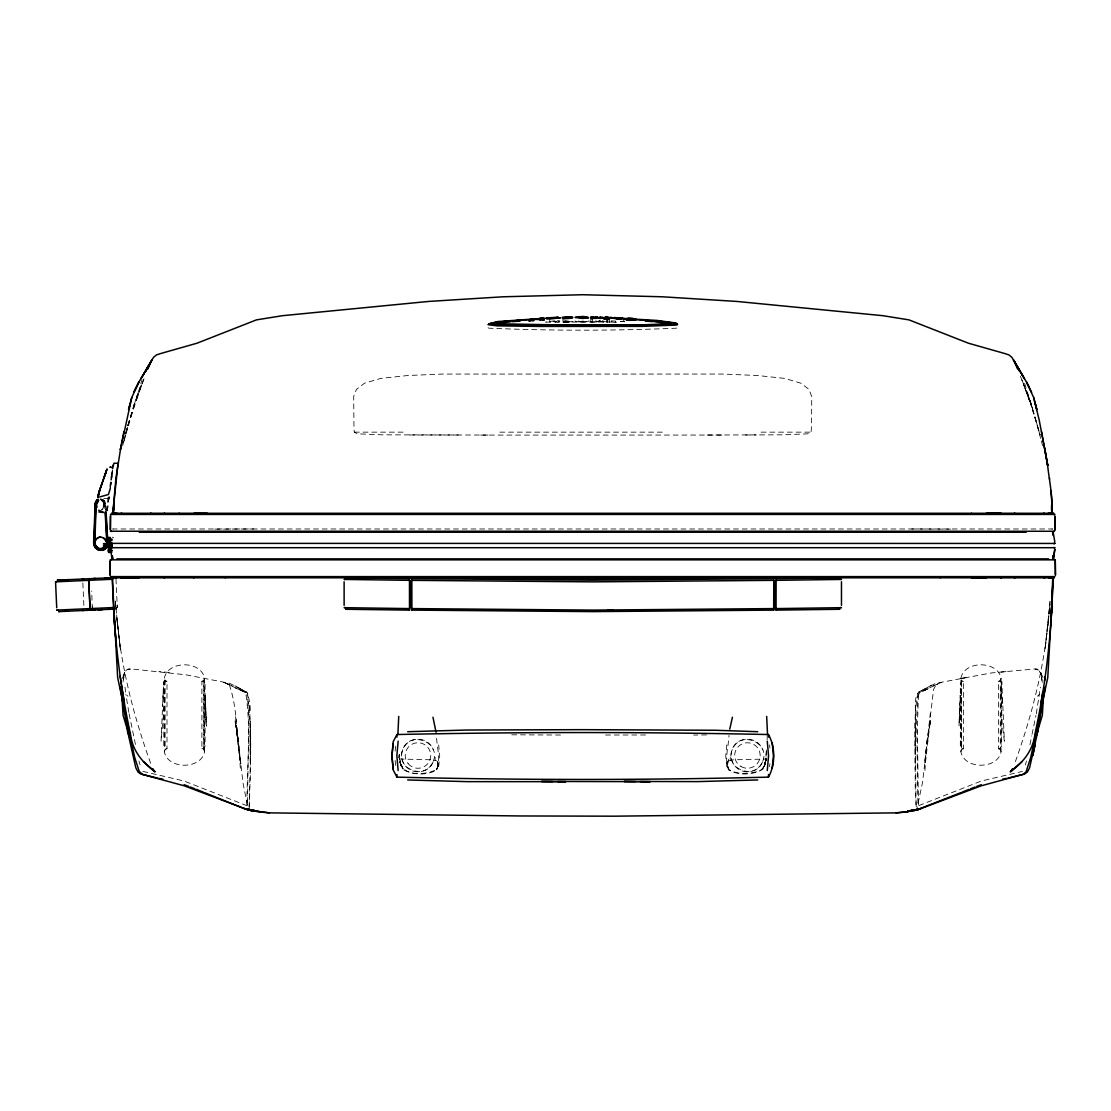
<?xml version="1.0" encoding="UTF-8"?>
<svg xmlns="http://www.w3.org/2000/svg" width="1111" height="1111" viewBox="0 0 1111 1111"><rect width="100%" height="100%" fill="white"/><g stroke="black" fill="none" stroke-linecap="round" stroke-linejoin="round"><path stroke-width="0.75" stroke-dasharray="5 3.75" d="M249.197 806.753L250.308 775.784L249.781 702.93L247.656 693.07L239.115 688.167L246.836 692.014M590.858 318.649L590.816 321.912L592.51 321.801L592.51 320.399M595.954 320.468L595.94 321.732L600.051 320.676M915.158 749.314L915.297 731.08C916.589 718.386 913.395 704.207 919.741 692.528L929.726 688.028L919.741 692.528M915.297 729.76L916.075 805.947M602.301 320.732L606.37 322.037L606.384 320.773M592.51 321.801L592.552 318.676M590.816 321.912L596.274 321.996L596.329 318.885M767.132 739.648L767.229 735.246M603.828 322.204L600.065 321.023L600.148 317.552M959.765 707.679L960.21 695.194L959.001 726.136L959.765 708.304L959.265 720.136M163.178 692.5L161.053 741.218L164.497 702.763L163.609 681.668L162.595 706.36M246.989 804.85C246.725 767.632 251.433 729.038 245.67 692.528L235.685 688.028L245.67 692.528M606.37 322.037L606.495 318.926M607.731 319.093L607.606 322.218L607.634 320.815L609.314 320.885M924.963 770.465L926.755 741.495L929.713 725.552L928.504 731.08M399.835 760.077L400.974 765.396L403.029 768.84L399.96 761.993C403.126 776.839 425.86 775.103 436.345 769.59L437.859 766.604L437.47 760.424L438.053 764.118L436.651 759.146M609.3 322.412L609.425 319.163M915.533 705.457L915.089 721.178C917.38 711.734 910.687 694.042 923.074 689.917M249.183 808.808C249.378 770.937 253.725 731.968 246.934 694.667M925.435 762.757L930.365 719.817L929.268 728.08L930.504 719.928L929.449 726.733M623.424 318.51L623.215 321.635L624.299 321.704L624.507 318.593M766.576 751.314L764.951 765.298L762.84 769.215C753.022 775.256 738.634 775.645 728.594 769.951C724.219 759.105 728.622 746.731 728.983 735.371M92.38 606.162L92.269 607.578L91.685 590.983M1048.812 616.036L1044.993 649.866L1050.02 601.412L1048.937 614.411M766.437 749.953C765.34 757.313 767.034 767.729 758.646 771.242C749.147 773.575 737.718 775.061 729.066 769.59L727.358 764.465L728.76 759.146M1048.437 620.841L1047.77 625.132C1043.048 672.933 1030.536 719.609 1014.274 764.701M1049.034 614.202L1049.951 604.245M1047.923 625.757L1048.867 615.466M1049.02 613.758L1049.978 603.467M438.678 766.729L439.706 755.827L438.678 744.925M726.775 744.925L725.747 755.827L726.775 766.729M707.096 435.026L783.227 434.832L808.058 433.818L811.113 432.151L811.599 424.471L811.724 396.544L809.016 389.405L800.864 383.184L784.588 378.393L757.438 375.504L723.15 374.06L442.275 374.06L407.973 375.504L380.823 378.393L364.547 383.184L356.395 389.405L353.687 396.544L353.992 429.179L354.312 432.151L357.353 433.818L382.198 434.832L490.02 435.054M921.741 691.667L936.087 684.709L933.559 689.473L922.519 782.491L917.089 807.933M926.199 749.05L924.63 763.757L930.351 713.137M109.1 496.673L108.559 500.964M1045.298 647.574L1047.77 625.132M107.364 510.546L109.114 496.52M107.725 507.644L107.517 509.407M107.85 506.644L107.336 510.879M123.363 679.265L124.682 672.405L126.237 670.239L127.737 669.266L134.556 669.266L185.995 674.821L229.685 683.334L241.073 689.223M395.127 751.147L395.863 744.912M769.548 766.743L769.923 763.632M1036.285 713.859L1040.396 687.14M123.015 682.015L124.682 672.405L122.418 677.404M927.643 740.898L928.907 730.26M109.892 490.298L110.406 486.16L109.739 491.534M111.878 474.355L112.392 470.189M111.572 476.786L112.461 469.731M106.364 511.06L108.1 497.172M109.933 489.979L110.42 486.035M111.878 474.314L112.405 470.175M108.42 502.103L108.67 500.131M108.864 498.603L102.059 498.395M107.559 508.977L107.642 508.324M109.031 497.27L108.711 499.756M108.92 498.131L109.045 497.145M765.646 760.924L766.048 757.91L764.437 765.993L762.382 768.84L764.437 765.396L765.59 760.077L765.451 760.757M918.478 694.667L917.339 727.149L918.422 804.85M765.646 761.563L766.048 759.035L764.437 765.91L765.118 763.563M433.346 761.104C441.095 741.648 409.195 730.038 402.626 749.911C394.877 769.367 426.777 780.977 433.346 761.104A16.346 16.346 0 0 1 408.223 768.618A16.346 16.346 0 0 1 408.223 742.398A16.346 16.346 0 0 1 433.346 749.911M762.785 761.104C770.534 741.648 738.634 730.038 732.066 749.911C724.33 769.367 756.216 780.977 762.785 761.104A16.346 16.346 0 0 1 737.676 768.618A16.346 16.346 0 0 1 737.676 742.398A16.346 16.346 0 0 1 762.785 749.911M164.359 678.196C167.705 660.351 201.188 660.351 204.521 678.196L204.521 751.828C201.188 769.673 167.705 769.673 164.359 751.828L164.359 678.196L165.122 680.376L165.122 749.647L164.359 751.828M960.89 678.196C964.237 660.351 997.706 660.351 1001.053 678.196L1001.053 751.828C997.706 769.673 964.237 769.659 960.89 751.828L960.89 678.196L961.654 680.376L961.654 749.647L960.89 751.828M1029.925 744.689L1031.73 735.913M1032.05 734.329L1035.966 715.428M917.755 693.07L916.603 720.525L918.005 805.906L981.291 781.033L1022.509 771.381M127.529 427.082L123.668 442.553M398.585 757.758L399.21 755.105M765.451 761.438L764.437 765.701L762.382 768.84M764.437 765.562L765.118 762.813M122.627 445.705L123.807 440.998M124.21 439.442L125.39 434.734M125.779 433.165L126.96 428.471M125.668 433.498L126.932 428.554M123.502 442.484L141.986 379.726M765.118 763.229L764.437 765.396M103.851 507.241L103.406 502.2L100.365 500.464M127.959 425.582L135.181 400.627M1025.328 764.937L1026.481 760.966M127.862 425.305L138.153 392.35L132.876 408.765L145.013 376.185M727.941 762.285L727.358 764.118L727.941 760.424L727.552 766.604L729.066 769.59L727.552 766.437M127.793 425.569L143.444 379.795M204.521 751.828L203.757 749.647L203.757 680.376L204.521 678.196M1001.053 751.828L1000.275 749.647L1000.275 680.376L1001.053 678.196M764.437 765.993L765.451 763.188M437.859 766.437L436.345 769.59L437.859 767.048L437.47 762.285M122.21 678.446L126.196 670.988M578.775 320.843L578.873 321.315A7.11 0.875 0.1 0 0 579.414 321.523L585.33 320.829M201.896 748.731L203.896 748.189L205.077 746.217L205.077 683.807L203.896 681.821L201.896 681.293L201.896 748.731L203.757 749.647M963.515 681.293L961.515 681.821L960.335 683.807L960.335 746.217L961.515 748.189L963.515 748.731L963.515 681.293L961.654 680.376M766.048 760.896L766.84 759.618M102.823 508.866L104.101 504.061M115.113 609.05L117.28 607.342L116.002 579.095M575.067 320.843L575.262 321.385A6.027 0.75 -0.6 0 0 576.331 321.621A5.972 0.722 -0.3 0 0 578.692 321.829L580.261 321.871M1037.507 696.18L1039.549 694.347M102.115 509.435L102.892 508.866M1042.993 677.404L1039.16 670.239L1034.549 668.975L991.109 672.988L935.726 683.334L918.589 692.014M931.837 685.029L921.019 690.986M924.352 689.223L926.296 688.167M728.76 760.924L732.927 759.827L766.215 759.021M1000.275 749.647L998.414 748.731L998.414 681.293L1000.275 680.376M201.896 681.293L203.757 680.376M165.122 749.647L166.997 748.731L166.997 681.293L165.122 680.376M961.654 749.647L963.515 748.731M562.374 320.801L570.318 321.648L568.04 321.926A6.61 0.708 -1.4 0 1 566.846 321.926M101.309 509.796L102.184 509.435M933.282 685.876L941.475 682.335L935.754 684.862M1051.839 529.044L1052.645 528.989L112.711 528.989L113.489 529.03M166.997 681.293L164.983 681.821L163.803 683.807L163.803 746.217L164.983 748.189L166.997 748.731M998.414 748.731L1000.428 748.189L1001.594 746.217L1001.594 683.807L1000.428 681.821L998.414 681.293M596.274 321.996L600.065 321.023M620.827 321.829L621.938 321.551L620.369 321.454M555.375 322.218L556.444 321.565A14.207 1.805 -3.4 0 0 556.417 321.287L549.792 321.787L549.612 318.76M557.778 322.218L559.888 321.121A5.999 0.764 -2.3 0 0 558.833 320.912M586.719 321.732L589.191 321.051A8.402 1.055 0.5 0 0 589.038 320.829M1001.08 672.058L1006.594 671.544M127.737 669.266L130.223 669.058L128.362 669.211M706.568 734.913L693.597 735.051M115.78 607.411L117.28 607.342L117.127 605.009M568.638 322.037L572.943 321.44L564.943 320.829M545.765 322.121L616.299 322.023M554.889 320.787L546.126 321.871A9.943 1.25 -3.6 0 0 546.015 322.204M583.844 321.871L584.65 321.843A6.61 0.778 0.1 0 0 586.636 321.718M214.77 529.114L253.725 528.975M566.832 321.94L562.958 321.732L563.735 322.093M564.832 322.093L567.304 322.079A11.138 0.986 -1.4 0 0 568.568 321.94M458.315 435.026L409.209 434.984M645.533 734.982L604.912 735.024M560.5 735.024L508.991 734.788M354.312 432.151L404.335 432.151M499.825 432.151L665.586 432.151M761.077 432.151L811.113 432.151M745.537 434.984L756.202 434.984M480.646 435.081L722.178 435.054M112.211 537.21L113.641 537.543M911.687 528.975L950.641 529.114M399.21 759.021L432.498 759.827L436.651 760.924M620.369 321.315L624.299 321.704M169.205 672.447L158.831 671.544M1037.049 669.211L1035.188 669.058L1037.674 669.266M100.351 498.811L104.323 500.561L105.628 503.589M142.902 771.381L184.12 781.033L247.42 805.906L248.822 720.525L247.656 693.07M102.281 499.908L101.351 499.603A4.541 4.541 0 0 0 100.365 499.519A4.555 4.555 0 0 1 102.212 499.894L104.948 503.644M616.105 322.745C599.204 319.357 620.355 321.579 614.786 321.148L615.869 321.537M232.143 685.876L223.936 682.335L243.67 691.667M223.936 682.335L229.671 684.862M242.337 689.917L244.392 690.986M239.198 688.167L233.574 685.029M102.004 500.922L103.795 503.075M103.559 501.242L101.282 499.922L103.559 501.242L102.837 500.644M125.001 687.14L125.862 694.347L127.904 696.18M103.031 500.381L103.74 501.019M549.931 322.162L549.848 322.079A18.651 2.361 -4 0 1 549.876 321.773M104.017 500.769L105.239 503.616L105.726 510.407M103.49 501.242L104.434 502.769L104.087 501.95M400.974 765.396L399.96 761.438L403.029 768.84M1039.216 670.988L1043.201 678.446M229.324 684.709C237.907 709.665 236.351 737.662 240.795 763.757L235.199 713.123M104.295 501.783L105.351 510.435M104.017 501.95L104.615 503.672L104.378 502.769M1021.967 379.795L1032.536 408.765L1024.536 382.962M1020.398 376.185L1030.369 402.807L1040.174 435.151M150.624 763.299C134.639 718.636 122.307 672.433 117.641 625.132L116.683 617.522M1030.244 400.627L1040.035 434.734M1032.536 408.765L1027.258 392.35L1035.771 420M400.974 765.993L399.96 761.993M399.96 762.438L402.571 769.215C412.389 775.256 426.777 775.645 436.817 769.951C440.956 759.049 436.72 746.731 436.429 735.371M138.931 760.966L140.083 764.937M1034.883 416.639L1040.868 439.262M1036.271 421.555L1040.174 436.04M1041.313 440.914L1042.618 445.844M247.42 805.253L242.906 782.491L239.212 749.05M236.907 731.08L235.713 725.552L238.657 741.495L240.462 770.465M400.974 765.562L399.377 754.563M129.126 713.859L135.5 744.689M128.848 712.387L125.862 694.347M235.976 726.733L234.907 719.928L236.143 728.08L235.046 719.817L239.865 761.007M916.214 806.753L915.214 787.546L915.061 721.303L915.2 769.854M236.504 730.26L237.768 740.898M769.548 744.912L769.923 748.036M395.127 760.507L395.863 766.743M116.669 614.966L120.432 649.866L116.613 616.036M117.641 625.132L120.113 647.574M116.516 613.272L115.391 601.412L116.072 609.536M115.28 601.745L116.072 610.328M116.697 617.188L117.488 625.757M115.169 600.926L115.919 609.217M399.071 754.591L399.432 759.493M1042.285 682.446L1040.729 672.405L1042.146 677.057L1041.562 675.071L1042.146 682.473M106.045 510.38L105.364 502.464L103.462 499.811L101.351 499.228A4.916 4.916 0 0 0 100.351 499.145L104.087 500.769A4.791 4.791 0 0 1 105.323 503.616M104.545 503.672L105.031 510.463M249.878 705.457L250.156 711.346M82.853 582.942L83.922 606.523M1002.469 698.68L1002.816 706.36M205.646 708.304L206.424 726.136L205.216 695.194L206.16 720.136L205.896 714.026M250.253 749.314L250.114 729.76M250.35 721.303L250.35 762.424M961.515 681.821L961.515 748.189M730.26 757.327L730.26 760.174M435.151 757.327L435.151 760.174M203.896 681.821L203.896 748.189M488.09 327.801A11.568 1.458 -2.5 0 0 489.326 328.203C551.445 330.828 613.966 330.828 676.085 328.203A11.568 1.458 2.5 0 0 677.335 327.801M583.914 321.912A10.707 1.25 -0.1 0 1 580.178 321.926M564.221 322.579A37.913 6.347 -2.3 0 1 563.027 322.579M557.222 320.773A6.041 0.819 -2.7 0 1 558.944 320.898M1000.969 693.056L1002.205 723.941L1004.358 741.218L1001.816 681.668L1000.969 693.056M140.861 386.128L136.097 400.307L142.139 383.545L140.861 386.128M965.876 677.516L959.154 678.96L965.931 677.516M102.129 500.2L101.282 499.922L102.906 500.644L102.143 500.2A4.194 4.194 0 0 0 100.365 499.839A4.208 4.194 0 0 1 102.073 500.2M1024.55 386.128L1023.273 383.545L1029.328 400.307L1024.55 386.128M408.195 763.715A12.763 12.763 0 0 0 429.971 759.868A12.763 12.763 0 0 0 415.736 742.94A12.763 12.763 0 0 0 408.195 763.715M741.051 766.548A12.749 12.749 0 0 0 760.174 755.508A12.749 12.749 0 0 0 741.051 744.467A12.749 12.749 0 0 0 741.051 766.548"/><path stroke-width="1.5" d="M108.489 542.793L108.503 541.335M108.822 541.182L108.822 542.973M109.933 542.668L109.933 541.182M108.503 539.154L108.503 550.667M110.461 516.032L110.378 529.933L110.503 516.032M592.552 318.676L592.885 316.774L590.871 317.246M596.01 318.607L595.704 316.829L597.412 316.857L590.871 317.121M108.517 550.778L108.503 551.889M108.836 537.641L108.531 540.113L108.517 537.543M109.947 537.641L109.947 538.946M108.503 537.932L108.517 539.043M108.517 552.278L108.531 549.709L108.836 552.611M108.85 551.042L108.85 538.779M109.947 550.875L109.961 552.611M109.961 551.042L112.211 550.542M122.029 698.166L123.085 715.331L129.556 736.899M606.495 318.926L606.842 317.149L605.148 317.038L609.453 317.635M607.731 319.093L607.453 317.177L609.453 317.76M112.558 468.62L112.225 467.481L109.85 467.078L110.711 467.189M636.103 319.801C635.52 317.663 622.493 317.968 627.743 319.107M410.723 580.845L410.723 607.856M626.285 320.176C627.104 318.676 638.464 321.537 634.506 319.537M767.52 734.204L766.673 716.414M346.646 609.12L345.729 609.272L409.501 610.106L409.473 577.567L409.515 579.095M411.848 580.345L411.875 577.581L592.788 579.095L773.798 577.734L773.673 610.12L592.774 611.619L411.889 610.106L411.848 580.345L592.788 581.858L773.728 580.345M600.162 317.899L590.858 318.649L592.871 318.246M108.85 550.167L109.975 550.028M837.805 609.064L839.847 609.272L776.061 610.106L776.117 577.567M98.157 499.325A5.249 5.249 0 0 0 97.212 499.894L95.185 503.727L93.602 542.821L95.088 547.515M96.601 500.867L97.351 500.158A4.916 4.916 0 0 1 98.296 499.617L95.435 503.741L94.046 544.473M94.629 542.862L94.741 544.334L96.213 503.783L97.837 500.714A4.208 4.208 0 0 1 98.601 500.256L97.782 500.714A4.208 4.208 0 0 1 98.532 500.256M106.975 542.71L106.906 544.182L105.128 512.157M107.17 544.223L105.462 512.129M107.531 544.279L105.837 512.102M107.92 544.348L106.1 512.074M1052.742 577.803L1051.089 618.591M107.239 544.237L107.309 542.682M107.6 544.293L107.684 542.654M108.836 537.321L108.85 538.224M109.947 537.321L109.961 538.224M1052.686 577.831L1052.936 577.845C1051.923 630.492 1046.131 682.987 1034.855 734.454C1033.091 750.342 1022.884 762.896 1010.205 771.812L1021.953 761.632M1050.867 625.201L1053.103 577.859L1048.715 577.831M1050.756 625.854L1051.95 602.204L1047.77 677.529L1030.827 757.077L1026.092 771.798L1023.231 774.353L981.082 785.852L920.214 808.85L907.743 811.28L916.783 810.03L921.005 808.516L906.951 811.877L896.008 812.863L614.633 816.182L519.99 815.96L269.404 812.863L248.628 810.03L244.406 808.516L257.669 811.28L245.198 808.85L184.343 785.852L142.18 774.353L139.347 771.826L134.598 757.077L117.641 677.529L112.308 577.859L114.058 577.831M618.508 319.329L620.591 318.815M113.864 506.81L112.878 513.24L121.918 513.296M398.738 716.414L397.905 734.204M113.197 513.268L113.905 505.186M398.141 741.12L396.863 755.827L398.141 770.534M767.27 770.534L768.548 755.827L767.27 741.12M113.85 508.407L113.405 513.282L117.197 513.296M99.74 490.395L98.032 497.186L99.532 490.548M100.879 548.64C96.754 548.862 93.602 544.071 95.588 540.404M106.378 544.112C108.211 537.682 98.101 534.308 95.518 540.39M393.183 743.62L391.933 755.827L393.183 769.923L396.933 777.131C520.545 780.214 644.866 780.214 768.479 777.131C775.464 764.576 775.464 747.078 768.479 734.538C644.852 731.899 520.559 731.899 396.933 734.538L393.183 741.731L391.933 755.827L393.183 769.062M772.228 768.048L773.478 755.827L772.228 742.606M1045.312 686.792L1036.799 735.885L1029.605 767.757L1027.383 772.048L1024.606 774.006L1007.955 778.089M110.572 484.827L110.878 482.368M111.489 477.466L111.878 474.355M111.183 479.869L111.711 475.883M112.655 468.134L113.947 463.231L118.419 463.301M112.933 465.967L113.086 465.106M110.281 486.396L110.822 482.493M117.947 463.912L112.836 513.254L115.961 477.98L120.724 447.858M97.643 500.464A4.541 4.541 0 0 1 98.462 499.964A4.555 4.555 0 0 0 97.574 500.45L95.824 503.755L94.421 544.404M1040.979 702.874L1042.715 692.264M95.518 503.741L96.088 501.728M96.143 503.783L96.365 502.88A4.208 4.208 0 0 1 97.143 501.325L97.851 500.714M1044.534 681.001L1045.34 676.196M98.032 497.186L98.351 495.339M123.904 431.554L120.363 449.747L131.751 397.53L138.903 382.045L153.582 357.27L156.526 354.895L160.609 353.548L196.939 343.23L256.474 319.871L282.541 315.691L428.402 301.456L503.102 296.79L582.706 294.721L662.309 296.79L737.024 301.456L882.884 315.691L908.951 319.871L968.473 343.23L1004.802 353.548L1008.885 354.895L1011.829 357.27L1026.522 382.045L1033.661 397.53L1039.257 420.291L1047.701 465.467L1041.507 431.554M540.071 320.176L544.223 319.774M109.586 490.687L108.434 494.52L99.518 496.992M729.746 729.177L732.441 717.206M130.223 403.237L128.557 409.681L131.751 397.53M916.089 809.683L907.798 811.155L920.214 808.85L913.881 810.586L919.464 809.072M104.656 475.883L102.948 480.813M1035.855 736.899L1042.326 715.331L1043.382 698.166M101.851 483.91L101.157 485.882M773.798 609.175L773.673 610.12M774.992 606.787L774.839 607.856L774.839 580.845M776.2 609.175L776.061 610.106M105.559 473.272L106.323 471.078L105.101 474.578M107.031 469.05L99.129 491.701L100.601 487.479M99.712 490.007L103.073 480.41M104.295 476.883L106.948 469.3M106.142 471.62L106.434 470.786M1036.257 735.857L1038.091 731.121M109.975 541.029L112.003 540.529M96.046 502.797L96.421 501.894M147.888 368.921L150.818 361.978L140.986 378.726L151.915 359.95L145.805 371.088L150.818 361.978M603.94 319.093L609.425 319.163L607.439 318.649M611.286 317.843L618.216 319.218L624.507 318.454M571.54 317.635L572.679 317.621M97.393 502.283L97.976 501.533L96.601 504.158L97.004 507.338M600.148 317.552L602.204 317.177L606.828 318.649M1012.371 768.854L1010.982 771.59L1013.149 769.187M529.128 321.01L531.086 320.287L531.058 318.76L541.557 319.26L541.529 318.038L539.557 318.676M409.473 609.022L409.501 610.106M95.032 547.515C98.143 550.903 104.989 550.209 106.809 545.668M100.851 550.32L104.156 549.501L106.628 547.362A7.249 7.249 0 0 1 99.101 550.139L97.615 549.584C101.184 551.417 105.92 549.639 107.448 545.945M106.503 545.543C104.365 550.959 95.352 550.195 94.352 544.39M107.156 545.82L106.309 547.168A6.944 6.944 0 0 1 94.421 545.973L96.365 548.431M621.021 318.704L622.146 318.426M409.501 578.664L345.729 577.831L349.243 577.581M411.889 578.664L592.774 580.178L773.673 578.664M411.889 610.106L411.778 609.175M562.86 318.982L563.166 318.177L567.888 318.426A7.069 0.694 -1.4 0 0 569.512 318.301L570.568 318.052L565.11 317.788M529.128 320.885L533.766 320.496M634.964 319.704L635.825 319.274M539.557 318.538L544.196 318.246M610.022 317.788L616.244 317.954L614.952 318.024M96.699 502.047L97.212 501.325M620.563 318.329L656.948 320.426L675.641 322.954A10.916 1.375 2.5 0 1 675.613 324.218L642.102 325.481L540.946 325.551L497.492 324.967L488.771 323.884L497.367 321.579L540.807 318.468M620.563 318.204L622.646 317.954M55.883 581.845L88.63 580.345L89.685 578.692M103.615 548.584L105.739 546.751A6.194 6.194 0 0 1 103.684 548.584L102.351 549.098A6.194 6.194 0 0 1 95.185 545.709M104.851 547.792L105.809 546.765M106.587 547.362L104.115 549.487M106.003 546.945L103.781 548.876M106.378 547.181L102.531 549.778L99.268 549.834M96.185 539.321L97.074 538.404A5.763 5.763 0 0 1 100.67 537.085M546.237 318.274L546.431 318.774A5.597 0.694 -3.1 0 0 547.945 318.996L559.763 317.954L557.986 317.302M97.212 499.894L96.407 500.658A5.138 5.138 0 0 0 95.129 503.714M103.392 545.932L108.531 545.932L103.712 546.195M103.351 548.015L105.351 546.418L104.406 547.32A5.763 5.763 0 0 1 100.809 548.64L102.198 548.473M1051.575 513.407C1053.45 499.381 1049.006 479.369 1047.465 463.912M960.779 792.685L918.2 809.35M962.154 792.129L969 789.393M970.542 788.796L975.152 787.005M915.478 810.377L917.769 809.516L907.562 811.169M102.129 548.473L103.406 548.029M976.694 786.407L981.291 784.713M1053.714 543.654L1054.395 543.446L110.433 543.376L111.253 543.432M595.704 318.329L600.357 317.121M496.936 323.384L494.437 323.995L496.992 324.759M491.229 323.204L487.965 324.69L497.061 325.856L540.821 326.426L642.283 326.356L676.224 325.079A11.554 1.458 2.5 0 0 676.266 323.704L674.183 323.204M1054.381 531.294L1053.534 531.461M547.001 317.968L556.833 317.246M1053.95 514.574L1054.95 514.435L110.461 514.435L111.461 514.574M918.908 809.225L906.951 811.877L896.008 812.863M1052.034 513.546L1053.742 513.24L1043.493 513.296M913.325 810.363L918.269 809.377L908.256 811.155M1002.677 779.13L1006.594 778.367M494.076 322.745L496.923 322.287M111.197 559.736L110.128 559.847L1055.339 559.847L1054.214 559.736M111.656 547.542L110.406 547.695L1055.075 547.695L1053.756 547.542M503.352 321.621L508.171 321.121M510.699 321.773L495.242 323.662A9.18 1.153 -2.2 0 0 495.298 324.62L499.492 324.967M345.299 607.495L344.118 607.675L409.459 608.592M1051.589 510.13C1053.409 523.823 1051.131 490.659 1050.825 490.562M908.492 811.169L911.867 810.891M540.182 319.662L531.697 319.038L531.725 320.232L533.766 320.635M665.933 324.967L670.975 323.995L654.712 321.773M666.044 324.954L670.905 324.329L668.475 323.384M569.526 318.288L567.596 318.385M1054.436 531.266L110.42 531.225L111.128 531.266M516.379 320.524L522.948 320.037M512.254 321.662L520.004 321.093M111.975 577.789L111.156 577.845M407.654 731.718L467.092 730.024L582.706 729.663L715.762 730.26L757.758 731.718M757.758 779.95L697.75 781.602L623.951 781.45L635.492 781.547M542.529 319.885L542.168 317.996L544.196 318.371M542.182 319.468L544.223 319.912M110.489 576.609L1054.922 576.609M569.665 318.371C579.206 317.218 557.25 317.635 567.846 316.774M111.225 577.845L116.711 577.831M531.28 319.551L500.158 321.954L493.826 323.69L561.305 324.954L640.866 324.87L671.586 323.69L665.253 321.954L635.853 319.635M534.724 319.371L540.682 319.149M346.771 579.164L344.118 579.428L409.459 580.331M88.63 580.345L90.005 608.592L91.671 610.12M57.314 580.178L57.925 580.15M57.411 580.164L59.133 580.095M61.161 579.998L64.188 579.859M66.105 579.775L68.535 579.664M82.256 579.039L83.589 578.97M93.38 578.525L95.629 578.428M105.059 577.998L106.85 577.914M108.614 577.831L110.336 577.748M58.341 580.123L113.169 577.623M56.397 581.817L55.55 581.858L56.73 607.773M112.864 579.234L88.811 580.331L90.102 608.592L91.769 610.106L95.268 609.953M58.105 610.05L56.855 610.106M56.842 610.106L114.141 607.495M59.355 611.592L58.744 611.619M65.188 611.328L67.535 611.217M83.686 610.481L82.506 610.536M86.575 610.342L89.324 610.217M98.046 609.828L102.643 609.62M108.281 609.356L110.045 609.272M58.841 611.605L113.336 609.12M545.82 318.315L560.861 317.871M584.567 318.218L575.22 317.579A9.235 1.167 -0.4 0 1 575.248 317.26L576.998 316.843A5.722 0.75 -0.3 0 1 578.817 316.691L585.303 316.677A5.722 0.75 0.1 0 1 587.122 316.843L588.58 317.76A5.694 0.708 0.3 0 1 587.566 317.982M572.679 317.232L562.347 317.343L564.263 317.774M567.235 318.44L565.874 318.468A13.874 1.028 -1.1 0 1 565.166 318.468M112.905 577.845L112.392 577.845C113.53 630.492 119.335 682.987 130.556 734.454C132.32 750.342 142.541 762.896 155.207 771.812L143.458 761.632M568.152 316.829L571.79 317.121M1048.215 513.296L1051.992 513.268L1051.548 506.81M773.728 608.592L592.788 610.106L411.848 608.592M607.259 610.508L613.675 610.495M971.542 513.268L193.981 513.282M121.057 513.282L151.152 513.268M150.513 513.254L164.622 513.268M1014.898 513.254L971.431 513.282M164.164 513.254L179.315 513.268M986.36 513.254L1001.247 513.254M139.194 532.225L1026.217 532.225M112.211 539.279L109.961 538.779M109.975 539.793L108.85 539.654M109.933 543.307L112.183 543.307L112.211 547.32M103.712 543.626L108.239 543.626M103.392 543.89L108.211 543.626M109.933 546.515L112.183 546.515M116.849 558.875L1048.562 558.875M193.772 577.817L225.2 577.789M361.506 577.567L408.265 577.567M777.311 577.567L820.626 577.567M115.78 577.817L139.083 577.845M164.136 577.831L193.883 577.831M225.2 577.803L940.225 577.803M971.528 577.831L1001.275 577.831M1043.923 577.831L1054.256 577.845L1053.478 577.789M164.595 577.845L120.627 577.817M1000.83 577.845L1014.996 577.831M1014.357 577.845L1044.784 577.817M776.061 578.664L839.847 577.831L836.347 577.581M776.131 580.331L841.471 579.428L838.819 579.164M776.131 608.592L841.471 607.675L840.291 607.495M1014.26 513.268L1044.354 513.282M179.052 513.254L207.368 513.282M940.212 577.789L986.401 577.831M563.166 318.468L563.735 318.149M112.392 513.296L111.669 513.24L113.544 513.268M640.436 781.588L650.324 781.658L541.46 781.45L552.834 781.547M557.722 781.588L565.846 781.658L467.092 781.644L407.654 779.95M597.843 317.802L619.591 318.315M269.404 812.863L258.46 811.877L245.42 809.1L204.632 792.685M1051.867 513.296L1051.562 508.407M257.363 811.155L246.517 809.225L257.155 811.155M610.37 317.302L611.522 317.343M623.813 319.038L630.687 319.371M257.835 811.169L249.447 810.197L257.349 811.211M614.508 317.496L621.257 318.288M630.756 318.496L628.034 318.551L633.256 319.371M631.423 320.079L634.02 320.024L629.076 319.274A7.416 0.792 4.6 0 1 627.923 319.079M645.422 321.093L653.171 321.662M631.701 318.51L635.256 319.218M629.673 319.996L628.979 319.926M627.896 319.829L626.632 319.69M657.24 321.121L662.059 321.621M103.17 512.518L98.74 511.963M668.489 322.287L671.336 322.745M111.878 531.461L111.031 531.294M249.35 809.766L252.711 810.905L248.989 809.308M158.817 778.367L162.748 779.13M252.086 810.363L247.156 809.377M157.456 778.089L140.805 774.006L138.028 772.048L135.806 767.757L128.612 735.885L120.099 686.792M600.176 317.343L604.162 318.593M103.045 511.935L98.671 510.199M99.421 549.14L96.81 547.89L94.671 544.334L96.81 547.89M618.535 318.968L616.466 318.579M184.12 784.713L188.717 786.407M190.259 787.005L194.869 788.796M196.411 789.393L203.257 792.129M97.254 547.417L98.337 548.084L95.657 545.473M103.212 537.641L106.35 541.474M139.347 771.826L142.18 774.353M96.435 548.445L95.352 547.32A6.708 6.708 0 0 1 93.977 544.459L94.532 545.987M152.263 769.187L154.429 771.59L153.04 768.854M249.336 809.683L249.947 810.377M1016.204 364.644L1019.606 371.088L1013.496 359.95L1024.411 378.726L1014.593 361.978L1017.509 368.921M1031.661 392.364L1026.522 382.045L1028.744 386.503M127.321 731.121L129.168 735.857M1033.661 397.53L1036.855 409.681L1035.188 403.237M432.971 717.206L436.054 732.274M1044.687 447.858L1047.701 465.467M120.085 676.196L124.432 702.874M1052.561 532.266L1053.089 535.474M1053.172 532.183L1054.783 541.793M111.281 549.223L111.767 552.431M110.572 549.278L112.03 558.902M95.032 542.946L95.199 544.265M1049.451 477.98L1049.576 479.188M114.252 617.813L115.627 637.575M1051.52 505.186L1052.214 513.268M113.766 608.745L114.544 625.201M108.822 546.848L108.822 548.64M1055.033 529.933L1054.964 516.032L1054.992 529.933M109.933 547.154L109.933 548.64M108.489 547.029L108.503 548.487M841.471 581.761L841.471 605.342M768.479 734.538L768.479 737.121M768.479 774.534L768.479 777.131M396.933 734.538L396.933 737.121M396.933 774.534L396.933 777.131M344.118 581.761L344.118 605.342M112.003 543.446L112.003 547.834M110.183 540.529L110.183 547.834M109.933 539.946L109.961 548.931M564.874 318.732A31.233 5.236 -2.2 0 1 563.721 318.732M546.195 318.274A6.208 0.805 -2.8 0 1 546.904 317.968M556.93 317.218A5.666 0.764 -2.8 0 1 558.097 317.288M628.743 320.107A33.205 4.958 3.9 0 1 627.618 319.996M630.77 319.94A12.165 0.722 4.7 0 1 629.923 319.857M631.312 320.329A22.539 3.18 4.4 0 1 630.617 320.274M633.173 319.399A6.791 0.903 4.6 0 1 634.381 319.551M587.761 318.01A5.708 0.736 0.6 0 1 586.108 318.19A6.041 0.75 0.2 0 1 584.65 318.246M564.93 317.871A5.666 0.764 -1.9 0 1 563.999 317.843M97.115 499.936A5.138 5.138 0 0 1 98.046 499.367M95.685 502.686A4.875 4.875 0 0 1 97.421 500.158M102.365 549.417A6.499 6.499 0 0 1 97.851 548.945A6.569 6.569 0 0 1 94.81 545.82M110.058 561.138L110.045 575.04L110.058 561.138M1053.145 555.625L1052.7 558.833L1053.172 555.639M1054.839 549.278L1053.436 558.902L1054.783 549.278M98.587 493.687L98.254 495.7L98.74 492.895L98.587 493.728M578.387 317.343C586.122 320.871 588.58 314.51 578.442 317.246M1033.272 753.119L1032.772 755.674L1035.119 744.092L1033.272 753.119M138.903 382.045L133.751 392.364L138.903 382.045M549.334 318.107L549.292 318.204A16.859 2.125 -3 0 0 549.348 318.51L556.458 318.26A14.901 1.875 -2.5 0 0 556.597 317.968L549.334 318.107M1055.033 543.376L1054.089 543.432L1055.033 543.376M256.863 811.169L253.544 810.891L256.919 811.169M251.53 810.586L245.198 808.85L251.53 810.586M112.725 558.847L112.239 555.639L112.711 558.833M1055.436 575.04L1055.283 561.138L1055.436 575.04"/></g></svg>
